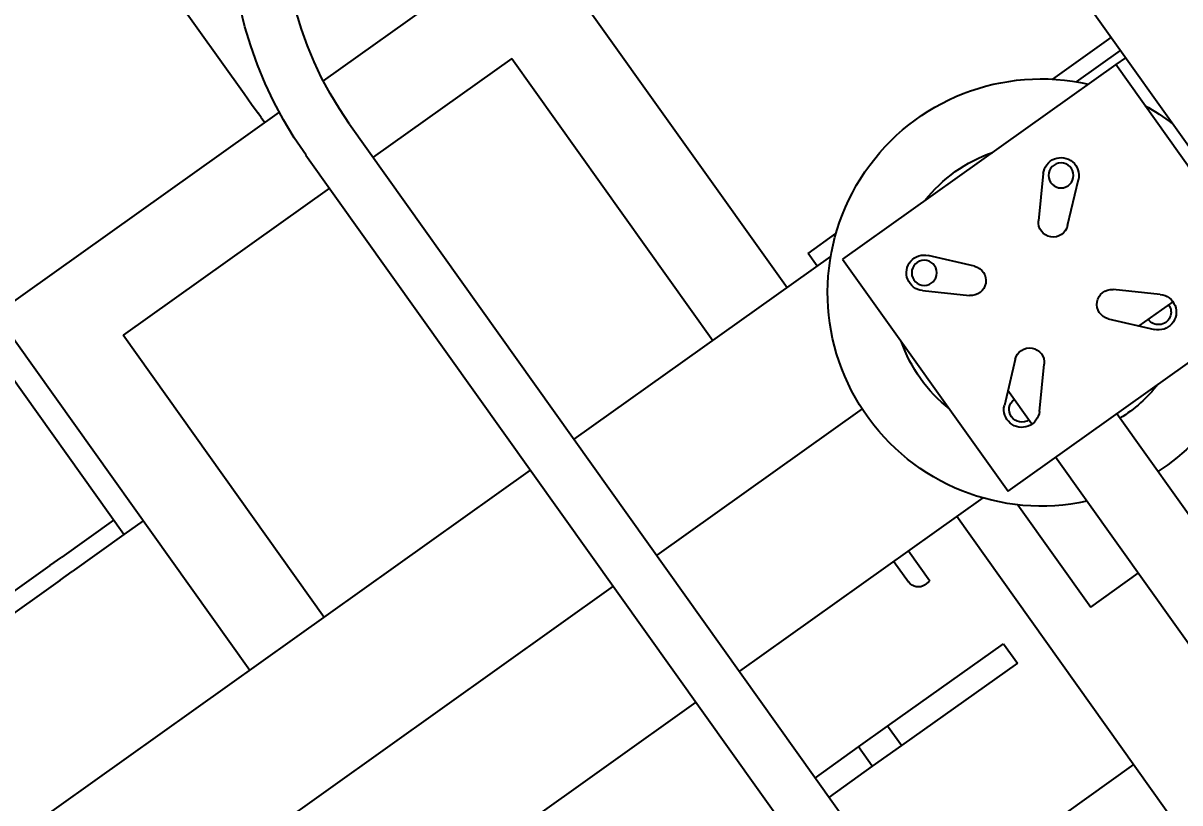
# Model space of a CAD drawing. Header units: feet. Extents: x 2321988 to 2329858, y 6722724 to 6730499.
# Drawn here: x 2326034.216 to 2326036.246, y 6726823.435 to 6726824.804 of the extents above; entities that cross this region are included whole.
import ezdxf

# ---------------------------------------------------------------- set-up
doc = ezdxf.new("R2010")
doc.units = ezdxf.units.FT
doc.header["$MEASUREMENT"] = 0
doc.header["$PDSIZE"] = 5
doc.layers.add('BESS Dimensions', color=3, linetype='Continuous')
doc.layers.add('C-BESS-EQUIPMENT', color=255, linetype='Continuous')
doc.styles.add('TG_DIMS', font='arial.ttf')
doc.dimstyles.new('TG-PROPOSED-ANNO', dxfattribs={"dimtxt": 0.1, "dimasz": 0.1, "dimexe": 0.05, "dimexo": 0.05, "dimgap": 0.02, "dimtad": 0, "dimtih": 1, "dimtoh": 1, "dimdsep": 46, "dimtxsty": 'TG_DIMS', "dimcen": 0, "dimclrd": 256, "dimclre": 256, "dimclrt": 256, "dimaunit": 1, "dimadec": 6, "dimazin": 2, "dimtfac": 1, "dimtofl": 0, "dimtmove": 1, "dimatfit": 3, "dimfxl": 1, "dimtolj": 1, "dimtzin": 0, "dimarcsym": 0})

# ---------------------------------------------------------------- blocks, each defined once
blk = doc.blocks.new('Midpoint Site Plan$0$GA 34.5kV 10MVAR Cap Bank top')
at = {"color": 0}
for p, q in [((-35.431, -29.332), (-35.431, 29.322)), ((-34.306, -29.332), (-34.306, 29.322)), ((-26.27, 14.99), (-26.27, -14.99)), ((-24.69, 14.99), (-24.69, -14.99)), ((-28.69, 2.053), (-28.69, -15.18)), ((-28.69, -8.765), (-34.306, -8.765)), ((-33.19, -11.927), (-34.306, -11.927)), ((-32.44, -11.927), (-33.19, -11.927)), ((-33.19, -11.927), (-33.19, -12.427)), ((-29.44, -11.927), (-32.44, -11.927)), ((-32.44, -11.927), (-32.44, -12.427)), ((-29.44, -12.427), (-29.44, -11.927)), ((-27.5, -14.636), (-27.5, -11.99)), ((-27.5, -11.99), (-26.27, -11.99)), ((-34.306, -12.427), (-33.19, -12.427)), ((-33.19, -12.427), (-32.44, -12.427)), ((-32.44, -12.427), (-29.44, -12.427)), ((-30.065, -14.396), (-29.94, -14.396)), ((-29.94, -14.396), (-29.94, -15.18)), ((-30.315, -15.18), (-30.315, -14.646)), ((-27.5, -14.99), (-20.44, -14.99)), ((-27.5, -20.99), (-27.5, -14.99)), ((-20.44, -14.99), (-20.44, -20.99)), ((-35.431, -15.18), (-54.44, -15.18)), ((-28.015, -15.18), (-34.306, -15.18)), ((-26.27, -15.847), (-26.27, -16.72)), ((-25.986, -15.974), (-25.327, -16.723)), ((-23.673, -16.723), (-23.014, -15.974)), ((-22.357, -16.225), (-23.235, -16.225)), ((-25.767, -17.163), (-26.516, -16.504)), ((-22.484, -16.504), (-23.233, -17.163)), ((-20.19, -17.805), (-20.19, -30.055)), ((-35.431, -18.18), (-54.44, -18.18)), ((-28.996, -18.18), (-34.306, -18.18)), ((-26.516, -19.476), (-25.767, -18.817)), ((-23.233, -18.817), (-22.484, -19.476)), ((-25.327, -19.257), (-25.986, -20.006)), ((-23.014, -20.006), (-23.673, -19.257)), ((-54.44, -21.18), (-35.431, -21.18)), ((-42.69, -30.396), (-42.69, -21.18)), ((-40.77, -21.18), (-40.77, -28.476)), ((-34.306, -21.18), (-27.674, -21.18)), ((-30.72, -28.476), (-30.72, -21.18)), ((-28.8, -30.396), (-28.8, -21.18)), ((-28.02, -21.18), (-28.02, -21.51)), ((-20.44, -20.99), (-27.5, -20.99)), ((-20.19, -21.18), (-21.326, -21.18)), ((-20.19, -20.99), (-20.44, -20.99)), ((-28.02, -21.51), (-27.303, -21.51)), ((-21.697, -21.51), (-20.19, -21.51)), ((-44.841, -25.046), (-47.844, -25.046)), ((-44.841, -25.046), (-44.532, -25.046)), ((-43.19, -25.046), (-44.532, -25.046)), ((-43.19, -25.046), (-43.19, -30.546)), ((-42.69, -25.046), (-43.19, -25.046)), ((-44.841, -25.421), (-47.182, -25.421)), ((-44.841, -25.421), (-44.532, -25.421)), ((-43.19, -25.421), (-44.532, -25.421)), ((-35.431, -28.476), (-40.77, -28.476)), ((-30.72, -28.476), (-34.306, -28.476)), ((-35.365, -30.396), (-42.69, -30.396)), ((-35.74, -30.528), (-35.74, -30.396)), ((-28.8, -30.396), (-34.229, -30.396)), ((-35.74, -30.528), (-35.74, -30.636)), ((-35.74, -30.87), (-35.74, -30.636)), ((-35.74, -31.146), (-35.74, -30.87)), ((-35.74, -35.646), (-35.74, -31.146))]:
    blk.add_line(p, q, dxfattribs=at)
for centre in [(-26.268, -19.758), (-22.732, -19.758)]:
    blk.add_circle(centre, 0.264, dxfattribs=at)
for centre, radius, start, end in [((-24.5, -17.99), 4.5, 41.8103, 92.4199), ((-24.5, -17.99), 4.5, 113.1621, 318.1897), ((-30.065, -14.646), 0.25, 90, 180), ((-24.5, -17.99), 3.125, 73.7398, 93.4857), ((-26.268, -16.222), 0.375, 41.388, 228.612), ((-26.268, -16.222), 0.264, 90.4856, 269.5144), ((-22.732, -16.222), 0.375, 311.388, 138.612), ((-22.732, -16.222), 0.264, 359.3983, 180.6017), ((-25.561, -16.929), 0.312, 228.612, 41.388), ((-23.439, -16.929), 0.312, 138.612, 311.388), ((-24.5, -17.99), 3.125, 163.7398, 196.2602), ((-25.561, -19.051), 0.312, 318.612, 131.388), ((-23.439, -19.051), 0.312, 48.612, 221.388), ((-26.268, -19.758), 0.375, 131.388, 318.612), ((-22.732, -19.758), 0.375, 221.388, 48.612), ((-24.5, -17.99), 4.5, 334.4517, 343.2911), ((-24.5, -17.99), 3.125, 253.7398, 286.2602), ((-26.868, -29.332), 8.562, 180, 270), ((-26.868, -29.332), 7.437, 180, 270)]:
    blk.add_arc(centre, radius, start, end, dxfattribs=at)
blk = doc.blocks.new('*D110')
at = {"layer": 'BESS Dimensions', "lineweight": -2, "transparency": 16777216}
for p, q in [((2325959.3419, 6726878.5788), (2325907.9067, 6726841.9324)), ((2325917.7814, 6726836.6894), (2325957.7158, 6726780.6393)), ((2326007.7221, 6726710.4528), (2325967.7877, 6726766.5029)), ((2326060.8878, 6726736.0536), (2326009.4525, 6726699.4072))]:
    blk.add_line(p, q, dxfattribs=at)
at = {"layer": 'BESS Dimensions', "transparency": 16777216}
for points in [[(2325919.1388, 6726837.6565), (2325916.424, 6726835.7223), (2325911.9788, 6726844.8337)], [(2326009.0794, 6726711.4199), (2326006.3647, 6726709.4857), (2326013.5247, 6726702.3085)]]:
    blk.add_solid(points, dxfattribs=at)
at = {"layer": 'Defpoints', "color": 0, "transparency": 16777216}
for p in [(2325963.414, 6726881.4801), (2326064.9599, 6726738.9549), (2326013.5247, 6726702.3085)]:
    blk.add_point(p, dxfattribs=at)
at = {"layer": 'BESS Dimensions', "transparency": 16777216, "insert": (2325962.7517, 6726773.5711), "char_height": 10, "attachment_point": 5, "style": 'TG_DIMS'}
blk.add_mtext("\\A1;175'", dxfattribs=at)

msp = doc.modelspace()

# ---------------------------------------------------------------- block references
at = {"layer": 'C-BESS-EQUIPMENT', "xscale": -0.08333333333333331, "yscale": 0.08333333333333331, "zscale": 0.08333333333333331, "rotation": 215.4689808292026}
msp.add_blockref('Midpoint Site Plan$0$GA 34.5kV 10MVAR Cap Bank top', (2326038.5356, 6726824.2945), dxfattribs=at)

# ---------------------------------------------------------------- dimensions: what is measured, and where the dimension line sits
at = {"layer": 'BESS Dimensions'}
dim = msp.add_aligned_dim(p1=(2325963.414, 6726881.4801), p2=(2326064.9599, 6726738.9549), distance=-63.1549, dimstyle='TG-PROPOSED-ANNO', override={"dimscale": 50, "dimpost": "'"}, dxfattribs=at)
dim.commit()
dim.dimension.update_dxf_attribs({"geometry": '*D110', "text_midpoint": (2325962.7517, 6726773.5711)})

doc.saveas('drawing.dxf')
